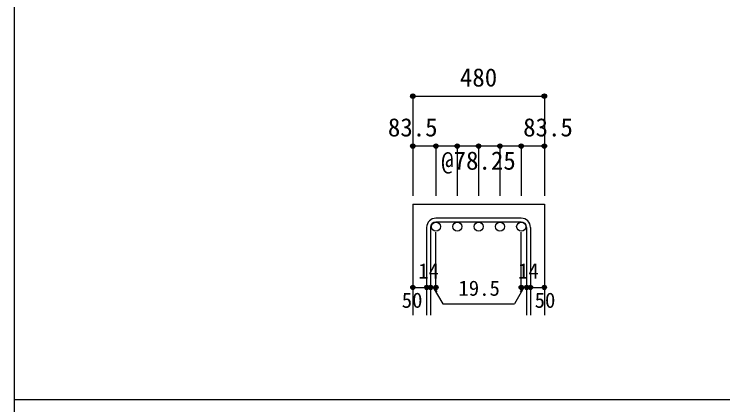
# Model space of a CAD drawing. Units: millimetres at full size, sheet at 1:30; details may follow other scales. Extents: x -5973 to 5954, y -4195 to 4201.
# Drawn here: x -5973 to -3414, y -15 to 1394 of the extents above; entities that cross this region are included whole.
import ezdxf
from ezdxf.enums import TextEntityAlignment as Align

# ---------------------------------------------------------------- set-up
doc = ezdxf.new("R2010")
doc.units = ezdxf.units.MM
doc.header["$LTSCALE"] = 30
doc.header["$PDMODE"] = 32
doc.header["$PDSIZE"] = 15
for name, color, linetype in [('0-1_躯体線', 2, 'Continuous'), ('0-5_基礎梁筋', 7, 'Continuous'), ('0-6_スタラップ筋', 7, 'Continuous'), ('0-D_寸法', 4, 'Continuous'), ('F-0_枠', 6, 'Continuous')]:
    doc.layers.add(name, color=color, linetype=linetype)
doc.styles.add('ＭＳ ゴシック', font='')
doc.styles.get('ＭＳ ゴシック').set_extended_font_data('MS Gothic')

msp = doc.modelspace()

# ---------------------------------------------------------------- linework, layer by layer
at = {"layer": '0-1_躯体線'}
for p, q in [((-4533.3, 708.3), (-4533.3, 308.3)), ((-4533.3, 708.3), (-4058.3, 708.3)), ((-4058.3, 708.3), (-4058.3, 308.3))]:
    msp.add_line(p, q, dxfattribs=at)
at = {"layer": '0-5_基礎梁筋', "color": 3}
for centre in [(-4449.8, 627.8), (-4372.8, 627.8), (-4295.8, 627.8), (-4218.8, 627.8), (-4141.8, 627.8)]:
    msp.add_circle(centre, 16.5, dxfattribs=at)
at = {"layer": '0-6_スタラップ筋'}
for p, q in [((-4141.8, 658.3), (-4449.8, 658.3)), ((-4141.8, 644.3), (-4449.8, 644.3)), ((-4483.3, 624.8), (-4483.3, 308.3)), ((-4469.3, 624.8), (-4469.3, 308.3)), ((-4122.3, 624.8), (-4122.3, 308.3)), ((-4108.3, 624.8), (-4108.3, 308.3))]:
    msp.add_line(p, q, dxfattribs=at)
for centre, radius, start, end in [((-4449.8, 624.8), 33.5, 90, 180), ((-4449.8, 624.8), 19.5, 90, 180), ((-4141.8, 624.8), 33.5, 0, 90), ((-4141.8, 624.8), 19.5, 0, 90)]:
    msp.add_arc(centre, radius, start, end, dxfattribs=at)
at = {"layer": '0-D_寸法'}
for p, q in [((-4533.3, 1098.3), (-4533.3, 918.3)), ((-4533.3, 1098.3), (-4058.3, 1098.3)), ((-4533.3, 1098.3), (-4058.3, 1098.3)), ((-4058.3, 1098.3), (-4058.3, 918.3)), ((-4449.8, 918.3), (-4533.3, 918.3)), ((-4533.3, 918.3), (-4533.3, 738.3)), ((-4295.8, 918.3), (-4449.8, 918.3)), ((-4449.8, 918.3), (-4449.8, 738.3)), ((-4372.8, 918.3), (-4372.8, 738.3)), ((-4141.8, 918.3), (-4295.8, 918.3)), ((-4295.8, 918.3), (-4295.8, 738.3)), ((-4218.8, 918.3), (-4218.8, 738.3)), ((-4058.3, 918.3), (-4141.8, 918.3)), ((-4141.8, 918.3), (-4141.8, 738.3)), ((-4058.3, 918.3), (-4058.3, 738.3)), ((-4449.8, 408.3), (-4449.8, 607.63)), ((-4141.8, 408.3), (-4141.8, 607.63)), ((-4533.3, 408.3), (-4483.3, 408.3)), ((-4483.3, 408.3), (-4449.8, 408.3)), ((-4459.55, 408.3), (-4445.41, 394.16)), ((-4459.55, 408.3), (-4425.33, 349.02)), ((-4132.05, 408.3), (-4166.27, 349.02)), ((-4132.05, 408.3), (-4146.19, 394.16)), ((-4141.8, 408.3), (-4058.3, 408.3)), ((-4122.3, 408.3), (-4108.3, 408.3)), ((-4425.33, 349.02), (-4166.27, 349.02))]:
    msp.add_line(p, q, dxfattribs=at)
msp.add_lwpolyline([(-4058.3, 1098.3), (-4058.3, 918.3), (-4058.3, 738.3)], dxfattribs=at)
for centre, radius in [((-4533.3, 1098.3), 8), ((-4533.3, 1098.3), 7.2), ((-4533.3, 1098.3), 6.4), ((-4533.3, 1098.3), 5.6), ((-4533.3, 1098.3), 4.8), ((-4533.3, 1098.3), 4), ((-4533.3, 1098.3), 3.2), ((-4533.3, 1098.3), 2.4), ((-4058.3, 1098.3), 8), ((-4058.3, 1098.3), 7.2), ((-4058.3, 1098.3), 6.4), ((-4058.3, 1098.3), 5.6), ((-4058.3, 1098.3), 4.8), ((-4058.3, 1098.3), 4), ((-4058.3, 1098.3), 3.2), ((-4058.3, 1098.3), 2.4), ((-4533.3, 1098.3), 1.6), ((-4533.3, 1098.3), 0.8), ((-4058.3, 1098.3), 1.6), ((-4058.3, 1098.3), 0.8), ((-4533.3, 918.3), 8), ((-4533.3, 918.3), 7.2), ((-4533.3, 918.3), 6.4), ((-4533.3, 918.3), 5.6), ((-4533.3, 918.3), 4.8), ((-4533.3, 918.3), 4), ((-4533.3, 918.3), 3.2), ((-4449.8, 918.3), 8), ((-4449.8, 918.3), 7.2), ((-4449.8, 918.3), 6.4), ((-4449.8, 918.3), 5.6), ((-4449.8, 918.3), 4.8), ((-4449.8, 918.3), 4), ((-4449.8, 918.3), 3.2), ((-4372.8, 918.3), 8), ((-4372.8, 918.3), 7.2), ((-4372.8, 918.3), 6.4), ((-4372.8, 918.3), 5.6), ((-4372.8, 918.3), 4.8), ((-4372.8, 918.3), 4), ((-4372.8, 918.3), 3.2), ((-4295.8, 918.3), 8), ((-4295.8, 918.3), 7.2), ((-4295.8, 918.3), 6.4), ((-4295.8, 918.3), 5.6), ((-4295.8, 918.3), 4.8), ((-4295.8, 918.3), 4), ((-4295.8, 918.3), 3.2), ((-4218.8, 918.3), 8), ((-4218.8, 918.3), 7.2), ((-4218.8, 918.3), 6.4), ((-4218.8, 918.3), 5.6), ((-4218.8, 918.3), 4.8), ((-4218.8, 918.3), 4), ((-4218.8, 918.3), 3.2), ((-4141.8, 918.3), 8), ((-4141.8, 918.3), 7.2), ((-4141.8, 918.3), 6.4), ((-4141.8, 918.3), 5.6), ((-4141.8, 918.3), 4.8), ((-4141.8, 918.3), 4), ((-4141.8, 918.3), 3.2), ((-4058.3, 918.3), 8), ((-4058.3, 918.3), 7.2), ((-4058.3, 918.3), 6.4), ((-4058.3, 918.3), 5.6), ((-4058.3, 918.3), 4.8), ((-4058.3, 918.3), 4), ((-4058.3, 918.3), 3.2), ((-4533.3, 918.3), 2.4), ((-4533.3, 918.3), 1.6), ((-4533.3, 918.3), 0.8), ((-4449.8, 918.3), 2.4), ((-4449.8, 918.3), 1.6), ((-4449.8, 918.3), 0.8), ((-4372.8, 918.3), 2.4), ((-4372.8, 918.3), 1.6), ((-4372.8, 918.3), 0.8), ((-4295.8, 918.3), 2.4), ((-4295.8, 918.3), 1.6), ((-4295.8, 918.3), 0.8), ((-4218.8, 918.3), 2.4), ((-4218.8, 918.3), 1.6), ((-4218.8, 918.3), 0.8), ((-4141.8, 918.3), 2.4), ((-4141.8, 918.3), 1.6), ((-4141.8, 918.3), 0.8), ((-4058.3, 918.3), 2.4), ((-4058.3, 918.3), 1.6), ((-4058.3, 918.3), 0.8), ((-4533.3, 408.3), 4), ((-4533.3, 408.3), 3.6), ((-4533.3, 408.3), 3.2), ((-4533.3, 408.3), 2.8), ((-4533.3, 408.3), 2.4), ((-4533.3, 408.3), 2), ((-4533.3, 408.3), 1.6), ((-4533.3, 408.3), 1.2), ((-4483.3, 408.3), 4), ((-4483.3, 408.3), 3.6), ((-4483.3, 408.3), 3.2), ((-4483.3, 408.3), 2.8), ((-4483.3, 408.3), 2.4), ((-4483.3, 408.3), 2), ((-4483.3, 408.3), 1.6), ((-4483.3, 408.3), 1.2), ((-4469.3, 408.3), 4), ((-4469.3, 408.3), 3.6), ((-4469.3, 408.3), 3.2), ((-4469.3, 408.3), 2.8), ((-4469.3, 408.3), 2.4), ((-4469.3, 408.3), 2), ((-4469.3, 408.3), 1.6), ((-4469.3, 408.3), 1.2), ((-4449.8, 408.3), 4), ((-4449.8, 408.3), 3.6), ((-4449.8, 408.3), 3.2), ((-4449.8, 408.3), 2.8), ((-4449.8, 408.3), 2.4), ((-4449.8, 408.3), 2), ((-4449.8, 408.3), 1.6), ((-4449.8, 408.3), 1.2), ((-4141.8, 408.3), 4), ((-4141.8, 408.3), 3.6), ((-4141.8, 408.3), 3.2), ((-4141.8, 408.3), 2.8), ((-4141.8, 408.3), 2.4), ((-4141.8, 408.3), 2), ((-4141.8, 408.3), 1.6), ((-4141.8, 408.3), 1.2), ((-4122.3, 408.3), 4), ((-4122.3, 408.3), 3.6), ((-4122.3, 408.3), 3.2), ((-4122.3, 408.3), 2.8), ((-4122.3, 408.3), 2.4), ((-4122.3, 408.3), 2), ((-4122.3, 408.3), 1.6), ((-4122.3, 408.3), 1.2), ((-4108.3, 408.3), 4), ((-4108.3, 408.3), 3.6), ((-4108.3, 408.3), 3.2), ((-4108.3, 408.3), 2.8), ((-4108.3, 408.3), 2.4), ((-4108.3, 408.3), 2), ((-4108.3, 408.3), 1.6), ((-4108.3, 408.3), 1.2), ((-4058.3, 408.3), 4), ((-4058.3, 408.3), 3.6), ((-4058.3, 408.3), 3.2), ((-4058.3, 408.3), 2.8), ((-4058.3, 408.3), 2.4), ((-4058.3, 408.3), 2), ((-4058.3, 408.3), 1.6), ((-4058.3, 408.3), 1.2), ((-4533.3, 408.3), 0.8), ((-4533.3, 408.3), 0.4), ((-4483.3, 408.3), 0.8), ((-4483.3, 408.3), 0.4), ((-4469.3, 408.3), 0.8), ((-4469.3, 408.3), 0.4), ((-4449.8, 408.3), 0.8), ((-4449.8, 408.3), 0.4), ((-4141.8, 408.3), 0.8), ((-4141.8, 408.3), 0.4), ((-4122.3, 408.3), 0.8), ((-4122.3, 408.3), 0.4), ((-4108.3, 408.3), 0.8), ((-4108.3, 408.3), 0.4), ((-4058.3, 408.3), 0.8), ((-4058.3, 408.3), 0.4)]:
    msp.add_circle(centre, radius, dxfattribs=at)
at = {"layer": '0-D_寸法', "color": 7}
for p in [(-4533.3, 1098.3), (-4058.3, 1098.3), (-4533.3, 918.3), (-4449.8, 918.3), (-4372.8, 918.3), (-4295.8, 918.3), (-4218.8, 918.3), (-4141.8, 918.3), (-4058.3, 918.3), (-4533.3, 408.3), (-4483.3, 408.3), (-4469.3, 408.3), (-4449.8, 408.3), (-4141.8, 408.3), (-4122.3, 408.3), (-4108.3, 408.3), (-4058.3, 408.3)]:
    msp.add_point(p, dxfattribs=at)
at = {"layer": 'F-0_枠'}
msp.add_line((-5972.88, 4201.15), (-5972.88, -4195.24), dxfattribs=at)
at = {"layer": 'F-0_枠', "color": 2}
msp.add_line((3723.6, 2.95), (-5972.88, 2.95), dxfattribs=at)

# ---------------------------------------------------------------- texts
at = {"layer": '0-D_寸法', "style": 'ＭＳ ゴシック'}
for s, height, p in [('480', 65.98, (-4363.3, 1113.3)), ('83.5', 65.98, (-4623.3, 933.3)), ('83.5', 65.98, (-4134.8, 933.3)), ('@78.25', 65.98, (-4430.8, 813.3)), ('14', 54.99, (-4513.84, 423.75)), ('14', 54.99, (-4153.26, 423.75)), ('19.5', 54.99, (-4368.56, 361.67)), ('50', 54.99, (-4573.3, 318.3)), ('50', 54.99, (-4093.3, 318.3))]:
    msp.add_text(s, height=height, dxfattribs=at).set_placement(p, align=Align.BOTTOM_LEFT)

doc.saveas('drawing.dxf')
